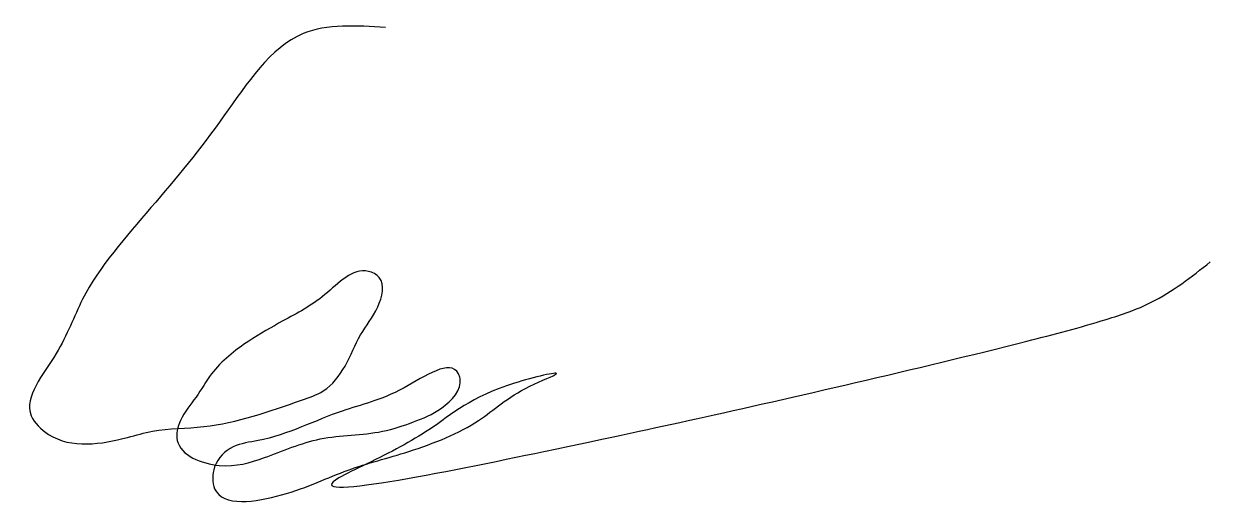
# Model space of a CAD drawing. Header units: millimetres. Extents: x 1.7 to 12.1, y 0.4 to 4.7.
import ezdxf

# ---------------------------------------------------------------- set-up
doc = ezdxf.new("R2010")
doc.units = ezdxf.units.MM

msp = doc.modelspace()

# ---------------------------------------------------------------- linework, layer by layer
at = {"color": 5}
msp.add_spline([(4.863, 4.654), (4.137, 4.6), (3.439, 3.875), (2.796, 3.067), (2.193, 2.26), (1.96, 1.781), (1.741, 1.234), (1.892, 1.07), (2.59, 1.043), (2.809, 1.097), (3.261, 1.138), (4.124, 1.371), (4.315, 1.453), (4.507, 1.672), (4.644, 1.946), (4.794, 2.192), (4.808, 2.452), (4.712, 2.506), (4.329, 2.301), (3.959, 2.069), (3.658, 1.891), (3.33, 1.603), (3.193, 1.398), (3.056, 1.193), (3.028, 1.015), (3.398, 0.796), (3.795, 0.865), (4.288, 1.029), (4.836, 1.097), (5.109, 1.179), (5.356, 1.302), (5.52, 1.562), (5.506, 1.603), (5.027, 1.48), (4.48, 1.275), (3.74, 1.015), (3.521, 0.96), (3.357, 0.783), (3.357, 0.591), (3.946, 0.536), (4.534, 0.755), (5.068, 0.919), (5.684, 1.193), (6.136, 1.494), (6.369, 1.603), (5.999, 1.521), (5.246, 1.111), (4.699, 0.81), (4.452, 0.687), (6.259, 0.919), (7.601, 1.207), (10.517, 1.891), (11.215, 2.082), (11.613, 2.233), (12.133, 2.589)], degree=3, dxfattribs=at)

doc.saveas('drawing.dxf')
